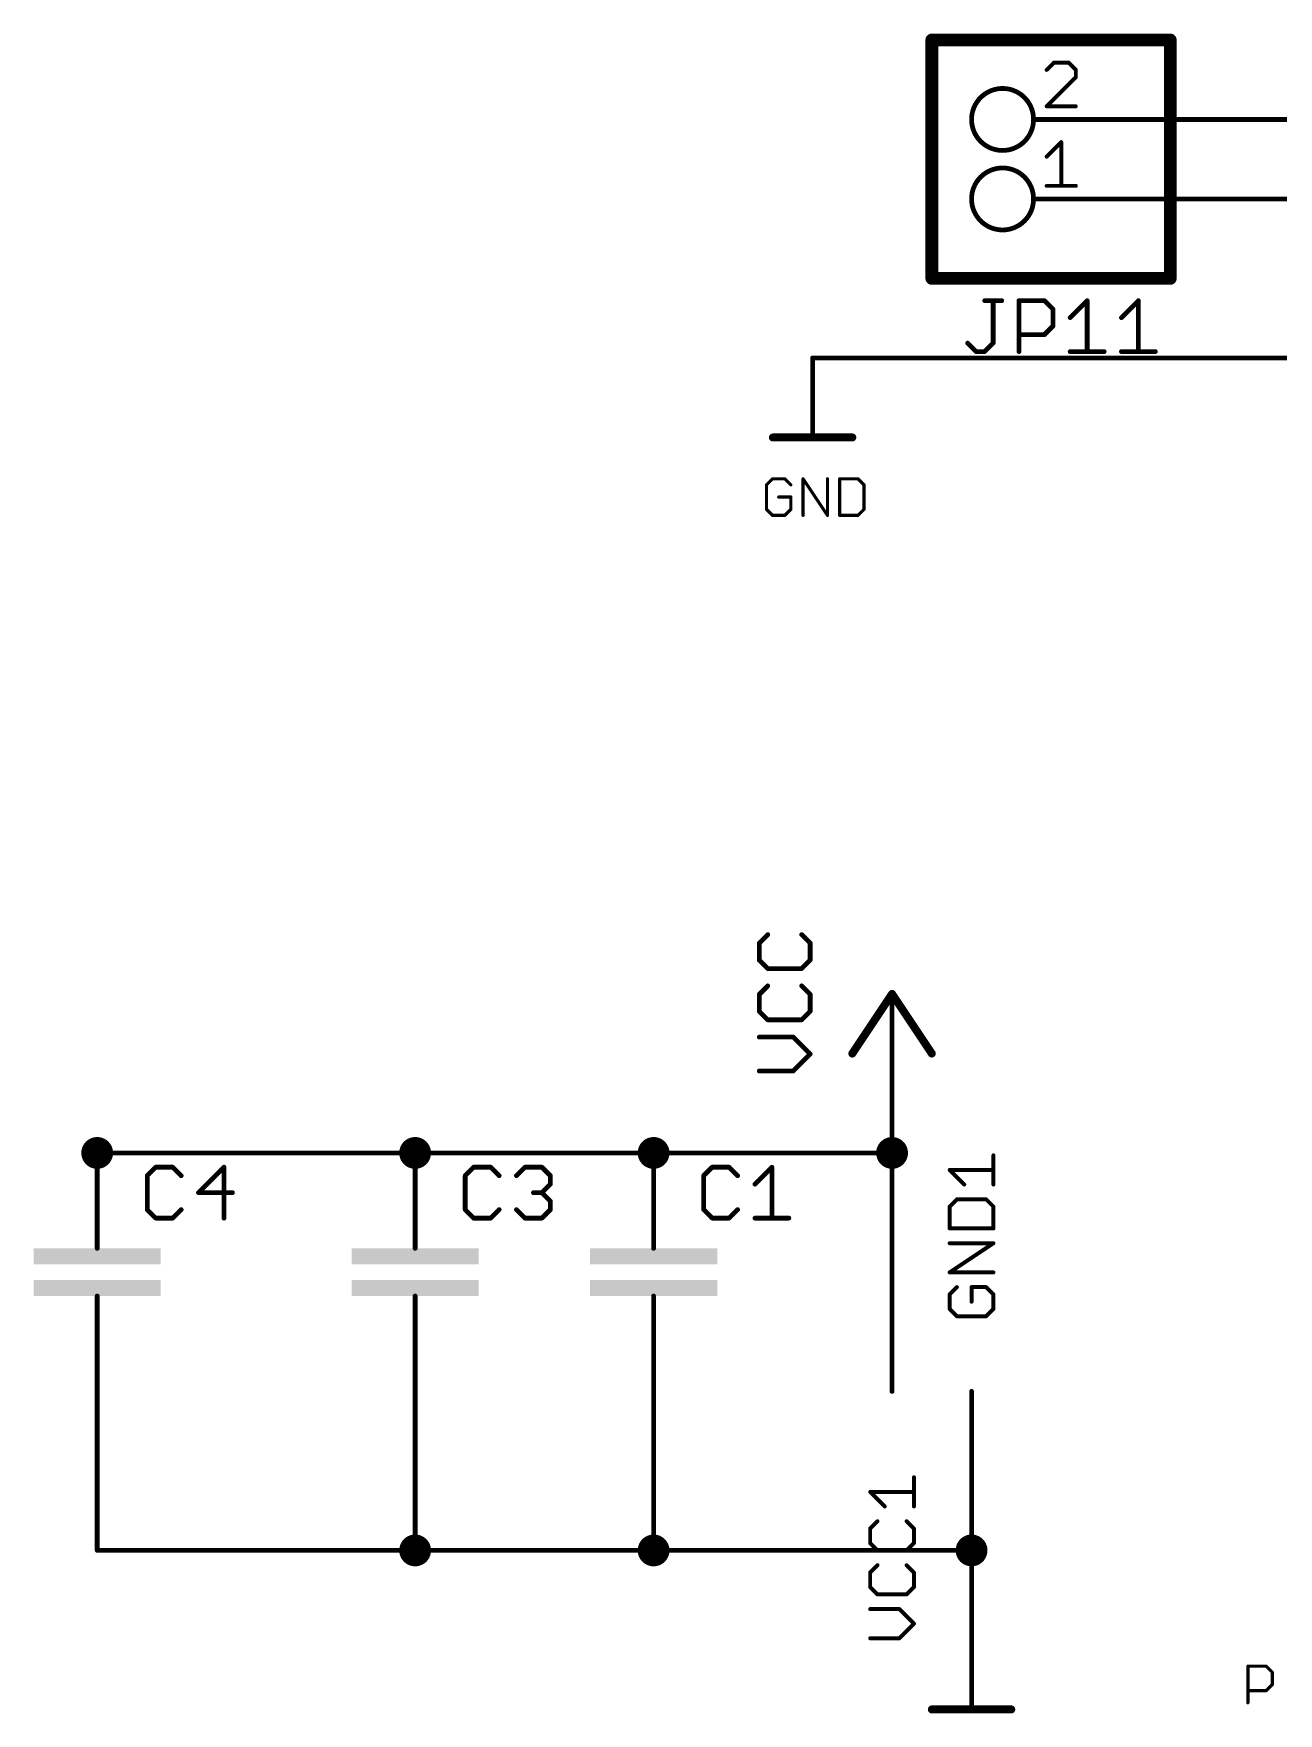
# Model space of a CAD drawing. Extents: x -72 to 265, y -97 to 216.
# Drawn here: x 91.9 to 131.7, y 58.3 to 112 of the extents above; entities that cross this region are included whole.
import ezdxf

# ---------------------------------------------------------------- set-up
doc = ezdxf.new("R2010")
doc.units = 0
for name, color, linetype in [('91', 94, 'CONTINUOUS'), ('94', 14, 'CONTINUOUS'), ('95', 251, 'CONTINUOUS'), ('96', 251, 'CONTINUOUS')]:
    doc.layers.add(name, color=color, linetype=linetype)

# ---------------------------------------------------------------- blocks, each defined once
blk = doc.blocks.new('RECT')
blk.add_solid([(-0.5, -0.5), (0.5, -0.5), (-0.5, 0.5), (0.5, 0.5)])

msp = doc.modelspace()

# ---------------------------------------------------------------- linework, layer by layer
at = {"layer": '91', "const_width": 0.1524}
for points in [[(124.46, 109.22), (134.62, 109.22)], [(124.46, 106.68), (134.62, 106.68)], [(116.84, 101.6), (134.62, 101.6)], [(119.38, 76.2), (119.38, 78.74)], [(93.98, 76.2), (104.14, 76.2)], [(104.14, 76.2), (111.76, 76.2)], [(111.76, 76.2), (114.3, 76.2)], [(114.3, 76.2), (119.38, 76.2)], [(119.38, 73.66), (119.38, 76.2)], [(93.98, 68.58), (93.98, 63.5)], [(104.14, 68.58), (104.14, 63.5)], [(111.76, 68.58), (111.76, 63.5)], [(93.98, 63.5), (104.14, 63.5)], [(104.14, 63.5), (106.68, 63.5)], [(106.68, 63.5), (111.76, 63.5)], [(111.76, 63.5), (121.92, 63.5)], [(121.92, 60.96), (121.92, 63.5)]]:
    msp.add_lwpolyline(points, dxfattribs=at)
at = {"layer": '91'}
for points, const_width in [([(124.46, 109.2581, 1), (124.46, 109.1819)], 0.0762), ([(124.46, 106.7181, 1), (124.46, 106.6419)], 0.0762), ([(116.84, 101.6381, 1), (116.84, 101.5619)], 0.0762), ([(119.4181, 78.74, 1), (119.3419, 78.74)], 0.0762), ([(93.98, 75.946, 1), (93.98, 76.454, 1), (93.98, 75.946)], 0.508), ([(93.98, 76.2381, 1), (93.98, 76.1619)], 0.0762), ([(104.14, 75.946, 1), (104.14, 76.454, 1), (104.14, 75.946)], 0.508), ([(104.14, 76.2381, 1), (104.14, 76.1619)], 0.0762), ([(104.14, 76.1619, 1), (104.14, 76.2381)], 0.0762), ([(111.76, 75.946, 1), (111.76, 76.454, 1), (111.76, 75.946)], 0.508), ([(111.76, 76.2381, 1), (111.76, 76.1619)], 0.0762), ([(111.76, 76.1619, 1), (111.76, 76.2381)], 0.0762), ([(114.3, 76.2381, 1), (114.3, 76.1619)], 0.0762), ([(114.3, 76.1619, 1), (114.3, 76.2381)], 0.0762), ([(119.38, 75.946, 1), (119.38, 76.454, 1), (119.38, 75.946)], 0.508), ([(119.4181, 76.2, 1), (119.3419, 76.2)], 0.0762), ([(119.3419, 76.2, 1), (119.4181, 76.2)], 0.0762), ([(119.38, 76.1619, 1), (119.38, 76.2381)], 0.0762), ([(119.3419, 73.66, 1), (119.4181, 73.66)], 0.0762), ([(94.0181, 68.58, 1), (93.9419, 68.58)], 0.0762), ([(104.1781, 68.58, 1), (104.1019, 68.58)], 0.0762), ([(111.7981, 68.58, 1), (111.7219, 68.58)], 0.0762), ([(104.14, 63.246, 1), (104.14, 63.754, 1), (104.14, 63.246)], 0.508), ([(111.76, 63.246, 1), (111.76, 63.754, 1), (111.76, 63.246)], 0.508), ([(121.92, 63.246, 1), (121.92, 63.754, 1), (121.92, 63.246)], 0.508), ([(93.98, 63.5381, 1), (93.98, 63.4619)], 0.0762), ([(93.9419, 63.5, 1), (94.0181, 63.5)], 0.0762), ([(104.14, 63.5381, 1), (104.14, 63.4619)], 0.0762), ([(104.1019, 63.5, 1), (104.1781, 63.5)], 0.0762), ([(104.14, 63.4619, 1), (104.14, 63.5381)], 0.0762), ([(106.68, 63.5381, 1), (106.68, 63.4619)], 0.0762), ([(106.68, 63.4619, 1), (106.68, 63.5381)], 0.0762), ([(111.76, 63.5381, 1), (111.76, 63.4619)], 0.0762), ([(111.7219, 63.5, 1), (111.7981, 63.5)], 0.0762), ([(111.76, 63.4619, 1), (111.76, 63.5381)], 0.0762), ([(121.9581, 63.5, 1), (121.8819, 63.5)], 0.0762), ([(121.92, 63.4619, 1), (121.92, 63.5381)], 0.0762), ([(121.8819, 60.96, 1), (121.9581, 60.96)], 0.0762)]:
    msp.add_lwpolyline(points, format="xyb", dxfattribs=dict(at, const_width=const_width))
at = {"layer": '94'}
for points, const_width in [([(128.27, 111.76), (120.65, 111.76)], 0.4064), ([(120.65, 111.76), (120.65, 104.14)], 0.4064), ([(128.27, 104.14), (128.27, 111.76)], 0.4064), ([(124.46, 109.22), (123.9012, 109.22)], 0.1524), ([(124.46, 106.68), (123.9012, 106.68)], 0.1524), ([(120.65, 104.14), (128.27, 104.14)], 0.4064), ([(116.84, 101.6), (116.84, 99.06)], 0.1524), ([(115.57, 99.06), (118.11, 99.06)], 0.254), ([(119.38, 81.28), (118.11, 79.375)], 0.254), ([(120.65, 79.375), (119.38, 81.28)], 0.254), ([(119.38, 78.74), (119.38, 81.28)], 0.1524), ([(93.98, 76.2), (93.98, 73.66)], 0.1524), ([(104.14, 76.2), (104.14, 73.66)], 0.1524), ([(111.76, 76.2), (111.76, 73.66)], 0.1524), ([(93.98, 73.66), (93.98, 73.152)], 0.1524), ([(104.14, 73.66), (104.14, 73.152)], 0.1524), ([(111.76, 73.66), (111.76, 73.152)], 0.1524), ([(119.38, 73.66), (119.38, 68.58)], 0.1524), ([(93.98, 71.12), (93.98, 71.628)], 0.1524), ([(104.14, 71.12), (104.14, 71.628)], 0.1524), ([(111.76, 71.12), (111.76, 71.628)], 0.1524), ([(93.98, 68.58), (93.98, 71.12)], 0.1524), ([(104.14, 68.58), (104.14, 71.12)], 0.1524), ([(111.76, 68.58), (111.76, 71.12)], 0.1524), ([(121.92, 63.5), (121.92, 68.58)], 0.1524), ([(121.92, 60.96), (121.92, 58.42)], 0.1524), ([(120.65, 58.42), (123.19, 58.42)], 0.254)]:
    msp.add_lwpolyline(points, dxfattribs=dict(at, const_width=const_width))
for points, const_width in [([(120.65, 111.8616, 1), (120.65, 111.6584)], 0.2032), ([(120.7516, 111.76, 1), (120.5484, 111.76)], 0.2032), ([(128.3716, 111.76, 1), (128.1684, 111.76)], 0.2032), ([(128.27, 111.6584, 1), (128.27, 111.8616)], 0.2032), ([(122.9106, 108.2294, 1), (122.9106, 110.2106, 1), (122.9106, 108.2294)], 0.1524), ([(123.9012, 109.2581, 1), (123.9012, 109.1819)], 0.0762), ([(124.46, 109.1819, 1), (124.46, 109.2581)], 0.0762), ([(122.9106, 105.6894, 1), (122.9106, 107.6706, 1), (122.9106, 105.6894)], 0.1524), ([(123.9012, 106.7181, 1), (123.9012, 106.6419)], 0.0762), ([(124.46, 106.6419, 1), (124.46, 106.7181)], 0.0762), ([(120.65, 104.2416, 1), (120.65, 104.0384)], 0.2032), ([(120.5484, 104.14, 1), (120.7516, 104.14)], 0.2032), ([(128.1684, 104.14, 1), (128.3716, 104.14)], 0.2032), ([(128.27, 104.0384, 1), (128.27, 104.2416)], 0.2032), ([(116.8781, 101.6, 1), (116.8019, 101.6)], 0.0762), ([(115.57, 99.1235, 1), (115.57, 98.9965)], 0.127), ([(116.8019, 99.06, 1), (116.8781, 99.06)], 0.0762), ([(118.11, 98.9965, 1), (118.11, 99.1235)], 0.127), ([(119.4328, 81.3152, 1), (119.3272, 81.2448)], 0.127), ([(119.4328, 81.2448, 1), (119.3272, 81.3152)], 0.127), ([(119.4181, 81.28, 1), (119.3419, 81.28)], 0.0762), ([(118.0572, 79.4102, 1), (118.1628, 79.3398)], 0.127), ([(120.5972, 79.3398, 1), (120.7028, 79.4102)], 0.127), ([(119.3419, 78.74, 1), (119.4181, 78.74)], 0.0762), ([(94.0181, 76.2, 1), (93.9419, 76.2)], 0.0762), ([(104.1781, 76.2, 1), (104.1019, 76.2)], 0.0762), ([(111.7981, 76.2, 1), (111.7219, 76.2)], 0.0762), ([(94.0181, 73.66, 1), (93.9419, 73.66)], 0.0762), ([(93.9419, 73.66, 1), (94.0181, 73.66)], 0.0762), ([(104.1781, 73.66, 1), (104.1019, 73.66)], 0.0762), ([(104.1019, 73.66, 1), (104.1781, 73.66)], 0.0762), ([(111.7981, 73.66, 1), (111.7219, 73.66)], 0.0762), ([(111.7219, 73.66, 1), (111.7981, 73.66)], 0.0762), ([(119.4181, 73.66, 1), (119.3419, 73.66)], 0.0762), ([(93.9419, 73.152, 1), (94.0181, 73.152)], 0.0762), ([(104.1019, 73.152, 1), (104.1781, 73.152)], 0.0762), ([(111.7219, 73.152, 1), (111.7981, 73.152)], 0.0762), ([(94.0181, 71.628, 1), (93.9419, 71.628)], 0.0762), ([(104.1781, 71.628, 1), (104.1019, 71.628)], 0.0762), ([(111.7981, 71.628, 1), (111.7219, 71.628)], 0.0762), ([(94.0181, 71.12, 1), (93.9419, 71.12)], 0.0762), ([(93.9419, 71.12, 1), (94.0181, 71.12)], 0.0762), ([(104.1781, 71.12, 1), (104.1019, 71.12)], 0.0762), ([(104.1019, 71.12, 1), (104.1781, 71.12)], 0.0762), ([(111.7981, 71.12, 1), (111.7219, 71.12)], 0.0762), ([(111.7219, 71.12, 1), (111.7981, 71.12)], 0.0762), ([(93.9419, 68.58, 1), (94.0181, 68.58)], 0.0762), ([(104.1019, 68.58, 1), (104.1781, 68.58)], 0.0762), ([(111.7219, 68.58, 1), (111.7981, 68.58)], 0.0762), ([(119.3419, 68.58, 1), (119.4181, 68.58)], 0.0762), ([(121.9581, 68.58, 1), (121.8819, 68.58)], 0.0762), ([(121.8819, 63.5, 1), (121.9581, 63.5)], 0.0762), ([(121.9581, 60.96, 1), (121.8819, 60.96)], 0.0762), ([(120.65, 58.4835, 1), (120.65, 58.3565)], 0.127), ([(123.19, 58.3565, 1), (123.19, 58.4835)], 0.127), ([(121.8819, 58.42, 1), (121.9581, 58.42)], 0.0762)]:
    msp.add_lwpolyline(points, format="xyb", dxfattribs=dict(at, const_width=const_width))
at = {"layer": '95'}
for points, const_width in [([(124.5533, 111.0373), (124.3203, 110.8043)], 0.127), ([(125.0194, 111.0373), (124.5533, 111.0373)], 0.127), ([(125.2524, 110.8043), (125.0194, 111.0373)], 0.127), ([(124.3203, 109.6391), (125.2524, 110.5712)], 0.127), ([(125.2524, 110.5712), (125.2524, 110.8043)], 0.127), ([(125.2524, 109.6391), (124.3203, 109.6391)], 0.127), ([(124.3203, 108.0312), (124.7864, 108.4973)], 0.127), ([(124.7864, 108.4973), (124.7864, 107.0991)], 0.127), ([(124.3203, 107.0991), (125.2524, 107.0991)], 0.127), ([(122.3399, 103.4302), (122.8822, 103.4302)], 0.1524), ([(122.6111, 102.0744), (122.6111, 103.4302)], 0.1524), ([(123.4347, 101.8032), (123.4347, 103.4302)], 0.1524), ([(123.4347, 103.4302), (124.2482, 103.4302)], 0.1524), ([(124.2482, 103.4302), (124.5194, 103.159)], 0.1524), ([(124.5194, 103.159), (124.5194, 102.6167)], 0.1524), ([(125.0719, 102.8879), (125.6142, 103.4302)], 0.1524), ([(125.6142, 103.4302), (125.6142, 101.8032)], 0.1524), ([(126.709, 102.8879), (127.2514, 103.4302)], 0.1524), ([(127.2514, 103.4302), (127.2514, 101.8032)], 0.1524), ([(124.5194, 102.6167), (124.2482, 102.3455)], 0.1524), ([(121.7976, 102.0744), (122.0687, 101.8032)], 0.1524), ([(122.3399, 101.8032), (122.6111, 102.0744)], 0.1524), ([(124.2482, 102.3455), (123.4347, 102.3455)], 0.1524), ([(122.0687, 101.8032), (122.3399, 101.8032)], 0.1524), ([(125.0719, 101.8032), (126.1565, 101.8032)], 0.1524), ([(126.709, 101.8032), (127.7937, 101.8032)], 0.1524), ([(95.8514, 75.7442), (95.5802, 75.473)], 0.1524), ([(96.3937, 75.7442), (95.8514, 75.7442)], 0.1524), ([(96.6649, 75.473), (96.3937, 75.7442)], 0.1524), ([(98.0309, 75.7442), (97.2174, 74.9307)], 0.1524), ([(98.0309, 74.1172), (98.0309, 75.7442)], 0.1524), ([(106.0114, 75.7442), (105.7402, 75.473)], 0.1524), ([(106.5537, 75.7442), (106.0114, 75.7442)], 0.1524), ([(106.8249, 75.473), (106.5537, 75.7442)], 0.1524), ([(107.3774, 75.473), (107.6485, 75.7442)], 0.1524), ([(107.6485, 75.7442), (108.1909, 75.7442)], 0.1524), ([(108.1909, 75.7442), (108.462, 75.473)], 0.1524), ([(113.6314, 75.7442), (113.3602, 75.473)], 0.1524), ([(114.1737, 75.7442), (113.6314, 75.7442)], 0.1524), ([(114.4449, 75.473), (114.1737, 75.7442)], 0.1524), ([(114.9974, 75.2019), (115.5397, 75.7442)], 0.1524), ([(115.5397, 75.7442), (115.5397, 74.1172)], 0.1524), ([(121.6864, 75.1901), (121.2203, 75.6562)], 0.127), ([(121.2203, 75.6562), (122.6185, 75.6562)], 0.127), ([(122.6185, 75.1901), (122.6185, 76.1223)], 0.127), ([(95.5802, 75.473), (95.5802, 74.3884)], 0.1524), ([(105.7402, 75.473), (105.7402, 74.3884)], 0.1524), ([(108.462, 75.2019), (108.1909, 74.9307)], 0.1524), ([(108.462, 75.473), (108.462, 75.2019)], 0.1524), ([(113.3602, 75.473), (113.3602, 74.3884)], 0.1524), ([(97.2174, 74.9307), (98.302, 74.9307)], 0.1524), ([(108.1909, 74.9307), (107.9197, 74.9307)], 0.1524), ([(108.1909, 74.9307), (108.462, 74.6595)], 0.1524), ([(108.462, 74.6595), (108.462, 74.3884)], 0.1524), ([(121.4533, 74.719), (121.2203, 74.486)], 0.127), ([(122.3855, 74.719), (121.4533, 74.719)], 0.127), ([(122.6185, 74.486), (122.3855, 74.719)], 0.127), ([(95.5802, 74.3884), (95.8514, 74.1172)], 0.1524), ([(95.8514, 74.1172), (96.3937, 74.1172)], 0.1524), ([(96.3937, 74.1172), (96.6649, 74.3884)], 0.1524), ([(105.7402, 74.3884), (106.0114, 74.1172)], 0.1524), ([(106.0114, 74.1172), (106.5537, 74.1172)], 0.1524), ([(106.5537, 74.1172), (106.8249, 74.3884)], 0.1524), ([(107.6485, 74.1172), (107.3774, 74.3884)], 0.1524), ([(108.1909, 74.1172), (107.6485, 74.1172)], 0.1524), ([(108.462, 74.3884), (108.1909, 74.1172)], 0.1524), ([(113.3602, 74.3884), (113.6314, 74.1172)], 0.1524), ([(113.6314, 74.1172), (114.1737, 74.1172)], 0.1524), ([(114.1737, 74.1172), (114.4449, 74.3884)], 0.1524), ([(114.9974, 74.1172), (116.082, 74.1172)], 0.1524), ([(121.2203, 74.486), (121.2203, 73.7869)], 0.127), ([(122.6185, 73.7869), (122.6185, 74.486)], 0.127), ([(121.2203, 73.7869), (122.6185, 73.7869)], 0.127), ([(121.2203, 72.3836), (122.6185, 73.3157)], 0.127), ([(122.6185, 73.3157), (121.2203, 73.3157)], 0.127), ([(122.6185, 72.3836), (121.2203, 72.3836)], 0.127), ([(121.4533, 71.9124), (121.2203, 71.6794)], 0.127), ([(122.3855, 71.9124), (121.9194, 71.9124)], 0.127), ([(121.9194, 71.9124), (121.9194, 71.4464)], 0.127), ([(122.6185, 71.6794), (122.3855, 71.9124)], 0.127), ([(121.2203, 71.6794), (121.2203, 71.2133)], 0.127), ([(122.6185, 71.2133), (122.6185, 71.6794)], 0.127), ([(121.2203, 71.2133), (121.4533, 70.9803)], 0.127), ([(121.4533, 70.9803), (122.3855, 70.9803)], 0.127), ([(122.3855, 70.9803), (122.6185, 71.2133)], 0.127), ([(120.0785, 64.9034), (120.0785, 65.8355)], 0.127), ([(119.1464, 64.9034), (118.6803, 65.3695)], 0.127), ([(118.6803, 65.3695), (120.0785, 65.3695)], 0.127), ([(118.9133, 64.4323), (118.6803, 64.1992)], 0.127), ([(120.0785, 64.1992), (119.8455, 64.4323)], 0.127), ([(118.6803, 64.1992), (118.6803, 63.7332)], 0.127), ([(120.0785, 63.7332), (120.0785, 64.1992)], 0.127), ([(118.6803, 63.7332), (118.9133, 63.5001)], 0.127), ([(118.9133, 63.5001), (119.8455, 63.5001)], 0.127), ([(119.8455, 63.5001), (120.0785, 63.7332)], 0.127), ([(118.9133, 63.029), (118.6803, 62.796)], 0.127), ([(118.6803, 62.796), (118.6803, 62.3299)], 0.127), ([(120.0785, 62.796), (119.8455, 63.029)], 0.127), ([(120.0785, 62.3299), (120.0785, 62.796)], 0.127), ([(118.6803, 62.3299), (118.9133, 62.0969)], 0.127), ([(119.8455, 62.0969), (120.0785, 62.3299)], 0.127), ([(118.9133, 62.0969), (119.8455, 62.0969)], 0.127), ([(119.6124, 61.6257), (118.6803, 61.6257)], 0.127), ([(120.0785, 61.1596), (119.6124, 61.6257)], 0.127), ([(119.6124, 60.6936), (120.0785, 61.1596)], 0.127), ([(118.6803, 60.6936), (119.6124, 60.6936)], 0.127), ([(130.7508, 58.6308), (130.7508, 59.8002)], 0.1016), ([(130.7508, 59.8002), (131.3355, 59.8002)], 0.1016), ([(131.3355, 59.8002), (131.5304, 59.6053)], 0.1016), ([(131.5304, 59.6053), (131.5304, 59.2155)], 0.1016), ([(131.3355, 59.0206), (130.7508, 59.0206)], 0.1016), ([(131.5304, 59.2155), (131.3355, 59.0206)], 0.1016)]:
    msp.add_lwpolyline(points, dxfattribs=dict(at, const_width=const_width))
for points, const_width in [([(124.5533, 111.069, 1), (124.5533, 111.0055)], 0.0635), ([(124.5758, 111.0148, 1), (124.5309, 111.0597)], 0.0635), ([(125.0418, 111.0597, 1), (124.9969, 111.0148)], 0.0635), ([(125.0194, 111.0055, 1), (125.0194, 111.069)], 0.0635), ([(124.2978, 110.8267, 1), (124.3428, 110.7818)], 0.0635), ([(125.2842, 110.8043, 1), (125.2207, 110.8043)], 0.0635), ([(125.2207, 110.5712, 1), (125.2842, 110.5712)], 0.0635), ([(125.23, 110.7818, 1), (125.2749, 110.8267)], 0.0635), ([(125.2749, 110.5488, 1), (125.23, 110.5937)], 0.0635), ([(124.3203, 109.6709, 1), (124.3203, 109.6073)], 0.0635), ([(124.2978, 109.6616, 1), (124.3428, 109.6166)], 0.0635), ([(125.2524, 109.6073, 1), (125.2524, 109.6709)], 0.0635), ([(124.8181, 108.4973, 1), (124.7546, 108.4973)], 0.0635), ([(124.8088, 108.4748, 1), (124.7639, 108.5197)], 0.0635), ([(124.2978, 108.0537, 1), (124.3428, 108.0088)], 0.0635), ([(124.3203, 107.1309, 1), (124.3203, 107.0674)], 0.0635), ([(124.7546, 107.0991, 1), (124.8181, 107.0991)], 0.0635), ([(125.2524, 107.0674, 1), (125.2524, 107.1309)], 0.0635), ([(122.3399, 103.4683, 1), (122.3399, 103.3921)], 0.0762), ([(122.6492, 103.4302, 1), (122.573, 103.4302)], 0.0762), ([(122.8822, 103.3921, 1), (122.8822, 103.4683)], 0.0762), ([(123.4728, 103.4302, 1), (123.3966, 103.4302)], 0.0762), ([(123.4347, 103.4683, 1), (123.4347, 103.3921)], 0.0762), ([(124.2752, 103.4571, 1), (124.2213, 103.4032)], 0.0762), ([(124.2482, 103.3921, 1), (124.2482, 103.4683)], 0.0762), ([(124.5575, 103.159, 1), (124.4813, 103.159)], 0.0762), ([(124.4924, 103.1321, 1), (124.5463, 103.186)], 0.0762), ([(125.6523, 103.4302, 1), (125.5761, 103.4302)], 0.0762), ([(125.6411, 103.4032, 1), (125.5873, 103.4571)], 0.0762), ([(127.2895, 103.4302, 1), (127.2133, 103.4302)], 0.0762), ([(127.2783, 103.4032, 1), (127.2244, 103.4571)], 0.0762), ([(124.4813, 102.6167, 1), (124.5575, 102.6167)], 0.0762), ([(124.5463, 102.5898, 1), (124.4924, 102.6436)], 0.0762), ([(125.0449, 102.9148, 1), (125.0988, 102.8609)], 0.0762), ([(126.6821, 102.9148, 1), (126.736, 102.8609)], 0.0762), ([(121.8245, 102.1013, 1), (121.7706, 102.0474)], 0.0762), ([(122.573, 102.0744, 1), (122.6492, 102.0744)], 0.0762), ([(122.638, 102.0474, 1), (122.5841, 102.1013)], 0.0762), ([(123.4347, 102.3836, 1), (123.4347, 102.3074)], 0.0762), ([(124.2213, 102.3725, 1), (124.2752, 102.3186)], 0.0762), ([(124.2482, 102.3074, 1), (124.2482, 102.3836)], 0.0762), ([(122.0687, 101.8413, 1), (122.0687, 101.7651)], 0.0762), ([(122.0418, 101.7763, 1), (122.0957, 101.8301)], 0.0762), ([(122.313, 101.8301, 1), (122.3668, 101.7763)], 0.0762), ([(122.3399, 101.7651, 1), (122.3399, 101.8413)], 0.0762), ([(123.3966, 101.8032, 1), (123.4728, 101.8032)], 0.0762), ([(125.0719, 101.8413, 1), (125.0719, 101.7651)], 0.0762), ([(125.5761, 101.8032, 1), (125.6523, 101.8032)], 0.0762), ([(126.1565, 101.7651, 1), (126.1565, 101.8413)], 0.0762), ([(126.709, 101.8413, 1), (126.709, 101.7651)], 0.0762), ([(127.2133, 101.8032, 1), (127.2895, 101.8032)], 0.0762), ([(127.7937, 101.7651, 1), (127.7937, 101.8413)], 0.0762), ([(95.8514, 75.7823, 1), (95.8514, 75.7061)], 0.0762), ([(95.8783, 75.7172, 1), (95.8244, 75.7711)], 0.0762), ([(96.4206, 75.7711, 1), (96.3668, 75.7172)], 0.0762), ([(96.3937, 75.7061, 1), (96.3937, 75.7823)], 0.0762), ([(98.069, 75.7442, 1), (97.9928, 75.7442)], 0.0762), ([(98.0578, 75.7172, 1), (98.0039, 75.7711)], 0.0762), ([(106.0114, 75.7823, 1), (106.0114, 75.7061)], 0.0762), ([(106.0383, 75.7172, 1), (105.9844, 75.7711)], 0.0762), ([(106.5806, 75.7711, 1), (106.5268, 75.7172)], 0.0762), ([(106.5537, 75.7061, 1), (106.5537, 75.7823)], 0.0762), ([(107.6485, 75.7823, 1), (107.6485, 75.7061)], 0.0762), ([(107.6755, 75.7172, 1), (107.6216, 75.7711)], 0.0762), ([(108.2178, 75.7711, 1), (108.1639, 75.7172)], 0.0762), ([(108.1909, 75.7061, 1), (108.1909, 75.7823)], 0.0762), ([(113.6314, 75.7823, 1), (113.6314, 75.7061)], 0.0762), ([(113.6583, 75.7172, 1), (113.6044, 75.7711)], 0.0762), ([(114.2006, 75.7711, 1), (114.1468, 75.7172)], 0.0762), ([(114.1737, 75.7061, 1), (114.1737, 75.7823)], 0.0762), ([(115.5778, 75.7442, 1), (115.5016, 75.7442)], 0.0762), ([(115.5666, 75.7172, 1), (115.5127, 75.7711)], 0.0762), ([(121.2203, 75.6879, 1), (121.2203, 75.6244)], 0.0635), ([(121.2428, 75.6786, 1), (121.1979, 75.6337)], 0.0635), ([(122.6503, 76.1223, 1), (122.5868, 76.1223)], 0.0635), ([(122.6185, 75.6244, 1), (122.6185, 75.6879)], 0.0635), ([(95.6183, 75.473, 1), (95.5421, 75.473)], 0.0762), ([(95.5533, 75.5, 1), (95.6071, 75.4461)], 0.0762), ([(96.6379, 75.4461, 1), (96.6918, 75.5)], 0.0762), ([(105.7783, 75.473, 1), (105.7021, 75.473)], 0.0762), ([(105.7133, 75.5, 1), (105.7671, 75.4461)], 0.0762), ([(106.7979, 75.4461, 1), (106.8518, 75.5)], 0.0762), ([(107.3504, 75.5, 1), (107.4043, 75.4461)], 0.0762), ([(108.5001, 75.473, 1), (108.4239, 75.473)], 0.0762), ([(108.4239, 75.2019, 1), (108.5001, 75.2019)], 0.0762), ([(108.4351, 75.4461, 1), (108.489, 75.5)], 0.0762), ([(108.489, 75.1749, 1), (108.4351, 75.2288)], 0.0762), ([(113.3983, 75.473, 1), (113.3221, 75.473)], 0.0762), ([(113.3333, 75.5, 1), (113.3871, 75.4461)], 0.0762), ([(114.4179, 75.4461, 1), (114.4718, 75.5)], 0.0762), ([(114.9704, 75.2288, 1), (115.0243, 75.1749)], 0.0762), ([(121.6639, 75.1677, 1), (121.7088, 75.2126)], 0.0635), ([(122.5868, 75.1901, 1), (122.6503, 75.1901)], 0.0635), ([(97.2174, 74.9688, 1), (97.2174, 74.8926)], 0.0762), ([(97.1904, 74.9576, 1), (97.2443, 74.9038)], 0.0762), ([(98.302, 74.8926, 1), (98.302, 74.9688)], 0.0762), ([(107.9197, 74.9688, 1), (107.9197, 74.8926)], 0.0762), ([(108.2178, 74.9576, 1), (108.1639, 74.9038)], 0.0762), ([(108.1639, 74.9576, 1), (108.2178, 74.9038)], 0.0762), ([(108.1909, 74.8926, 1), (108.1909, 74.9688)], 0.0762), ([(108.5001, 74.6595, 1), (108.4239, 74.6595)], 0.0762), ([(108.4351, 74.6326, 1), (108.489, 74.6865)], 0.0762), ([(121.4533, 74.7507, 1), (121.4533, 74.6872)], 0.0635), ([(121.4758, 74.6965, 1), (121.4309, 74.7414)], 0.0635), ([(122.4079, 74.7414, 1), (122.363, 74.6965)], 0.0635), ([(122.3855, 74.6872, 1), (122.3855, 74.7507)], 0.0635), ([(95.6071, 74.4153, 1), (95.5533, 74.3614)], 0.0762), ([(95.5421, 74.3884, 1), (95.6183, 74.3884)], 0.0762), ([(95.8514, 74.1553, 1), (95.8514, 74.0791)], 0.0762), ([(95.8244, 74.0903, 1), (95.8783, 74.1441)], 0.0762), ([(96.3668, 74.1441, 1), (96.4206, 74.0903)], 0.0762), ([(96.3937, 74.0791, 1), (96.3937, 74.1553)], 0.0762), ([(96.6918, 74.3614, 1), (96.6379, 74.4153)], 0.0762), ([(97.9928, 74.1172, 1), (98.069, 74.1172)], 0.0762), ([(105.7671, 74.4153, 1), (105.7133, 74.3614)], 0.0762), ([(105.7021, 74.3884, 1), (105.7783, 74.3884)], 0.0762), ([(106.0114, 74.1553, 1), (106.0114, 74.0791)], 0.0762), ([(105.9844, 74.0903, 1), (106.0383, 74.1441)], 0.0762), ([(106.5268, 74.1441, 1), (106.5806, 74.0903)], 0.0762), ([(106.5537, 74.0791, 1), (106.5537, 74.1553)], 0.0762), ([(106.8518, 74.3614, 1), (106.7979, 74.4153)], 0.0762), ([(107.4043, 74.4153, 1), (107.3504, 74.3614)], 0.0762), ([(107.6485, 74.1553, 1), (107.6485, 74.0791)], 0.0762), ([(107.6216, 74.0903, 1), (107.6755, 74.1441)], 0.0762), ([(108.1639, 74.1441, 1), (108.2178, 74.0903)], 0.0762), ([(108.1909, 74.0791, 1), (108.1909, 74.1553)], 0.0762), ([(108.4239, 74.3884, 1), (108.5001, 74.3884)], 0.0762), ([(108.489, 74.3614, 1), (108.4351, 74.4153)], 0.0762), ([(113.3871, 74.4153, 1), (113.3333, 74.3614)], 0.0762), ([(113.3221, 74.3884, 1), (113.3983, 74.3884)], 0.0762), ([(113.6314, 74.1553, 1), (113.6314, 74.0791)], 0.0762), ([(113.6044, 74.0903, 1), (113.6583, 74.1441)], 0.0762), ([(114.1468, 74.1441, 1), (114.2006, 74.0903)], 0.0762), ([(114.1737, 74.0791, 1), (114.1737, 74.1553)], 0.0762), ([(114.4718, 74.3614, 1), (114.4179, 74.4153)], 0.0762), ([(114.9974, 74.1553, 1), (114.9974, 74.0791)], 0.0762), ([(115.5016, 74.1172, 1), (115.5778, 74.1172)], 0.0762), ([(116.082, 74.0791, 1), (116.082, 74.1553)], 0.0762), ([(121.2521, 74.486, 1), (121.1886, 74.486)], 0.0635), ([(121.1979, 74.5084, 1), (121.2428, 74.4635)], 0.0635), ([(122.6503, 74.486, 1), (122.5868, 74.486)], 0.0635), ([(122.596, 74.4635, 1), (122.641, 74.5084)], 0.0635), ([(121.2203, 73.8186, 1), (121.2203, 73.7551)], 0.0635), ([(121.1886, 73.7869, 1), (121.2521, 73.7869)], 0.0635), ([(122.5868, 73.7869, 1), (122.6503, 73.7869)], 0.0635), ([(122.6185, 73.7551, 1), (122.6185, 73.8186)], 0.0635), ([(121.2203, 73.3475, 1), (121.2203, 73.284)], 0.0635), ([(122.6361, 73.2893, 1), (122.6009, 73.3421)], 0.0635), ([(122.6185, 73.284, 1), (122.6185, 73.3475)], 0.0635), ([(121.2203, 72.4153, 1), (121.2203, 72.3518)], 0.0635), ([(121.2027, 72.41, 1), (121.2379, 72.3572)], 0.0635), ([(121.4758, 71.89, 1), (121.4309, 71.9349)], 0.0635), ([(121.9194, 71.9442, 1), (121.9194, 71.8807)], 0.0635), ([(121.9512, 71.9124, 1), (121.8877, 71.9124)], 0.0635), ([(122.4079, 71.9349, 1), (122.363, 71.89)], 0.0635), ([(122.3855, 71.8807, 1), (122.3855, 71.9442)], 0.0635), ([(122.6185, 72.3518, 1), (122.6185, 72.4153)], 0.0635), ([(121.2521, 71.6794, 1), (121.1886, 71.6794)], 0.0635), ([(121.1979, 71.7018, 1), (121.2428, 71.6569)], 0.0635), ([(121.8877, 71.4464, 1), (121.9512, 71.4464)], 0.0635), ([(122.6503, 71.6794, 1), (122.5868, 71.6794)], 0.0635), ([(122.596, 71.6569, 1), (122.641, 71.7018)], 0.0635), ([(121.1886, 71.2133, 1), (121.2521, 71.2133)], 0.0635), ([(121.2428, 71.2358, 1), (121.1979, 71.1909)], 0.0635), ([(121.4533, 71.0121, 1), (121.4533, 70.9485)], 0.0635), ([(121.4309, 70.9578, 1), (121.4758, 71.0028)], 0.0635), ([(122.363, 71.0028, 1), (122.4079, 70.9578)], 0.0635), ([(122.3855, 70.9485, 1), (122.3855, 71.0121)], 0.0635), ([(122.5868, 71.2133, 1), (122.6503, 71.2133)], 0.0635), ([(122.641, 71.1909, 1), (122.596, 71.2358)], 0.0635), ([(120.1103, 65.8355, 1), (120.0468, 65.8355)], 0.0635), ([(118.6803, 65.4012, 1), (118.6803, 65.3377)], 0.0635), ([(118.7028, 65.3919, 1), (118.6579, 65.347)], 0.0635), ([(119.1239, 64.881, 1), (119.1688, 64.9259)], 0.0635), ([(120.0785, 65.3377, 1), (120.0785, 65.4012)], 0.0635), ([(118.9358, 64.4098, 1), (118.8909, 64.4547)], 0.0635), ([(119.8679, 64.4547, 1), (119.823, 64.4098)], 0.0635), ([(120.0468, 64.9034, 1), (120.1103, 64.9034)], 0.0635), ([(118.7121, 64.1992, 1), (118.6486, 64.1992)], 0.0635), ([(118.6579, 64.2217, 1), (118.7028, 64.1768)], 0.0635), ([(120.1103, 64.1992, 1), (120.0468, 64.1992)], 0.0635), ([(120.056, 64.1768, 1), (120.101, 64.2217)], 0.0635), ([(118.6486, 63.7332, 1), (118.7121, 63.7332)], 0.0635), ([(118.7028, 63.7556, 1), (118.6579, 63.7107)], 0.0635), ([(118.9133, 63.5319, 1), (118.9133, 63.4684)], 0.0635), ([(118.8909, 63.4777, 1), (118.9358, 63.5226)], 0.0635), ([(119.823, 63.5226, 1), (119.8679, 63.4777)], 0.0635), ([(119.8455, 63.4684, 1), (119.8455, 63.5319)], 0.0635), ([(120.0468, 63.7332, 1), (120.1103, 63.7332)], 0.0635), ([(120.101, 63.7107, 1), (120.056, 63.7556)], 0.0635), ([(118.7121, 62.796, 1), (118.6486, 62.796)], 0.0635), ([(118.6579, 62.8184, 1), (118.7028, 62.7735)], 0.0635), ([(118.9358, 63.0065, 1), (118.8909, 63.0514)], 0.0635), ([(119.8679, 63.0514, 1), (119.823, 63.0065)], 0.0635), ([(120.1103, 62.796, 1), (120.0468, 62.796)], 0.0635), ([(120.056, 62.7735, 1), (120.101, 62.8184)], 0.0635), ([(118.6486, 62.3299, 1), (118.7121, 62.3299)], 0.0635), ([(118.7028, 62.3523, 1), (118.6579, 62.3074)], 0.0635), ([(120.0468, 62.3299, 1), (120.1103, 62.3299)], 0.0635), ([(120.101, 62.3074, 1), (120.056, 62.3523)], 0.0635), ([(118.9133, 62.1286, 1), (118.9133, 62.0651)], 0.0635), ([(118.8909, 62.0744, 1), (118.9358, 62.1193)], 0.0635), ([(119.823, 62.1193, 1), (119.8679, 62.0744)], 0.0635), ([(119.8455, 62.0651, 1), (119.8455, 62.1286)], 0.0635), ([(118.6803, 61.6575, 1), (118.6803, 61.594)], 0.0635), ([(119.6349, 61.6482, 1), (119.59, 61.6033)], 0.0635), ([(119.6124, 61.594, 1), (119.6124, 61.6575)], 0.0635), ([(120.101, 61.1372, 1), (120.056, 61.1821)], 0.0635), ([(120.056, 61.1372, 1), (120.101, 61.1821)], 0.0635), ([(118.6803, 60.7253, 1), (118.6803, 60.6618)], 0.0635), ([(119.59, 60.716, 1), (119.6349, 60.6711)], 0.0635), ([(119.6124, 60.6618, 1), (119.6124, 60.7253)], 0.0635), ([(130.7762, 59.8002, 1), (130.7254, 59.8002)], 0.0508), ([(130.7508, 59.8256, 1), (130.7508, 59.7748)], 0.0508), ([(131.3535, 59.8182, 1), (131.3175, 59.7822)], 0.0508), ([(131.3355, 59.7748, 1), (131.3355, 59.8256)], 0.0508), ([(131.5558, 59.6053, 1), (131.505, 59.6053)], 0.0508), ([(131.5124, 59.5873, 1), (131.5484, 59.6233)], 0.0508), ([(130.7508, 59.046, 1), (130.7508, 58.9952)], 0.0508), ([(131.3175, 59.0386, 1), (131.3535, 59.0026)], 0.0508), ([(131.3355, 58.9952, 1), (131.3355, 59.046)], 0.0508), ([(131.505, 59.2155, 1), (131.5558, 59.2155)], 0.0508), ([(131.5484, 59.1975, 1), (131.5124, 59.2335)], 0.0508), ([(130.7254, 58.6308, 1), (130.7762, 58.6308)], 0.0508)]:
    msp.add_lwpolyline(points, format="xyb", dxfattribs=dict(at, const_width=const_width))
at = {"layer": '96'}
for points, const_width in [([(115.5617, 97.7402), (115.3668, 97.5453)], 0.1016), ([(115.9515, 97.7402), (115.5617, 97.7402)], 0.1016), ([(116.1464, 97.5453), (115.9515, 97.7402)], 0.1016), ([(116.5362, 96.5708), (116.5362, 97.7402)], 0.1016), ([(116.5362, 97.7402), (117.3158, 96.5708)], 0.1016), ([(117.3158, 96.5708), (117.3158, 97.7402)], 0.1016), ([(117.7056, 97.7402), (117.7056, 96.5708)], 0.1016), ([(118.2903, 97.7402), (117.7056, 97.7402)], 0.1016), ([(118.4852, 97.5453), (118.2903, 97.7402)], 0.1016), ([(115.3668, 97.5453), (115.3668, 96.7657)], 0.1016), ([(116.1464, 97.1555), (115.7566, 97.1555)], 0.1016), ([(116.1464, 96.7657), (116.1464, 97.1555)], 0.1016), ([(118.4852, 96.7657), (118.4852, 97.5453)], 0.1016), ([(115.3668, 96.7657), (115.5617, 96.5708)], 0.1016), ([(115.5617, 96.5708), (115.9515, 96.5708)], 0.1016), ([(115.9515, 96.5708), (116.1464, 96.7657)], 0.1016), ([(117.7056, 96.5708), (118.2903, 96.5708)], 0.1016), ([(118.2903, 96.5708), (118.4852, 96.7657)], 0.1016), ([(115.408, 83.1752), (115.1368, 82.904)], 0.1524), ([(116.7638, 82.904), (116.4926, 83.1752)], 0.1524), ([(115.1368, 82.904), (115.1368, 82.3617)], 0.1524), ([(116.7638, 82.3617), (116.7638, 82.904)], 0.1524), ([(115.1368, 82.3617), (115.408, 82.0905)], 0.1524), ([(115.408, 82.0905), (116.4926, 82.0905)], 0.1524), ([(116.4926, 82.0905), (116.7638, 82.3617)], 0.1524), ([(115.408, 81.538), (115.1368, 81.2669)], 0.1524), ([(116.7638, 81.2669), (116.4926, 81.538)], 0.1524), ([(115.1368, 81.2669), (115.1368, 80.7245)], 0.1524), ([(116.7638, 80.7245), (116.7638, 81.2669)], 0.1524), ([(115.1368, 80.7245), (115.408, 80.4534)], 0.1524), ([(115.408, 80.4534), (116.4926, 80.4534)], 0.1524), ([(116.4926, 80.4534), (116.7638, 80.7245)], 0.1524), ([(116.2215, 79.9009), (115.1368, 79.9009)], 0.1524), ([(116.7638, 79.3585), (116.2215, 79.9009)], 0.1524), ([(116.2215, 78.8162), (116.7638, 79.3585)], 0.1524), ([(115.1368, 78.8162), (116.2215, 78.8162)], 0.1524)]:
    msp.add_lwpolyline(points, dxfattribs=dict(at, const_width=const_width))
for points, const_width in [([(115.5617, 97.7656, 1), (115.5617, 97.7148)], 0.0508), ([(115.5797, 97.7222, 1), (115.5437, 97.7582)], 0.0508), ([(115.9695, 97.7582, 1), (115.9335, 97.7222)], 0.0508), ([(115.9515, 97.7148, 1), (115.9515, 97.7656)], 0.0508), ([(116.5616, 97.7402, 1), (116.5108, 97.7402)], 0.0508), ([(116.5573, 97.7543, 1), (116.5151, 97.7261)], 0.0508), ([(117.3412, 97.7402, 1), (117.2904, 97.7402)], 0.0508), ([(117.731, 97.7402, 1), (117.6802, 97.7402)], 0.0508), ([(117.7056, 97.7656, 1), (117.7056, 97.7148)], 0.0508), ([(118.3083, 97.7582, 1), (118.2723, 97.7222)], 0.0508), ([(118.2903, 97.7148, 1), (118.2903, 97.7656)], 0.0508), ([(115.3488, 97.5633, 1), (115.3848, 97.5273)], 0.0508), ([(115.3922, 97.5453, 1), (115.3414, 97.5453)], 0.0508), ([(115.7566, 97.1809, 1), (115.7566, 97.1301)], 0.0508), ([(116.1718, 97.1555, 1), (116.121, 97.1555)], 0.0508), ([(116.1284, 97.5273, 1), (116.1644, 97.5633)], 0.0508), ([(116.1464, 97.1301, 1), (116.1464, 97.1809)], 0.0508), ([(118.5106, 97.5453, 1), (118.4598, 97.5453)], 0.0508), ([(118.4672, 97.5273, 1), (118.5032, 97.5633)], 0.0508), ([(115.3848, 96.7837, 1), (115.3488, 96.7477)], 0.0508), ([(115.3414, 96.7657, 1), (115.3922, 96.7657)], 0.0508), ([(115.5617, 96.5962, 1), (115.5617, 96.5454)], 0.0508), ([(115.5437, 96.5528, 1), (115.5797, 96.5888)], 0.0508), ([(115.9335, 96.5888, 1), (115.9695, 96.5528)], 0.0508), ([(115.9515, 96.5454, 1), (115.9515, 96.5962)], 0.0508), ([(116.121, 96.7657, 1), (116.1718, 96.7657)], 0.0508), ([(116.1644, 96.7477, 1), (116.1284, 96.7837)], 0.0508), ([(117.2947, 96.5567, 1), (117.3369, 96.5849)], 0.0508), ([(117.7056, 96.5962, 1), (117.7056, 96.5454)], 0.0508), ([(118.2723, 96.5888, 1), (118.3083, 96.5528)], 0.0508), ([(118.2903, 96.5454, 1), (118.2903, 96.5962)], 0.0508), ([(118.4598, 96.7657, 1), (118.5106, 96.7657)], 0.0508), ([(118.5032, 96.7477, 1), (118.4672, 96.7837)], 0.0508), ([(116.5108, 96.5708, 1), (116.5616, 96.5708)], 0.0508), ([(117.2904, 96.5708, 1), (117.3412, 96.5708)], 0.0508), ([(117.6802, 96.5708, 1), (117.731, 96.5708)], 0.0508), ([(115.4349, 83.1482, 1), (115.381, 83.2021)], 0.0762), ([(116.5196, 83.2021, 1), (116.4657, 83.1482)], 0.0762), ([(115.1749, 82.904, 1), (115.0987, 82.904)], 0.0762), ([(115.1099, 82.9309, 1), (115.1638, 82.8771)], 0.0762), ([(116.8019, 82.904, 1), (116.7257, 82.904)], 0.0762), ([(116.7369, 82.8771, 1), (116.7907, 82.9309)], 0.0762), ([(115.1638, 82.3886, 1), (115.1099, 82.3347)], 0.0762), ([(115.0987, 82.3617, 1), (115.1749, 82.3617)], 0.0762), ([(115.408, 82.1286, 1), (115.408, 82.0524)], 0.0762), ([(115.381, 82.0636, 1), (115.4349, 82.1175)], 0.0762), ([(116.4657, 82.1175, 1), (116.5196, 82.0636)], 0.0762), ([(116.4926, 82.0524, 1), (116.4926, 82.1286)], 0.0762), ([(116.7257, 82.3617, 1), (116.8019, 82.3617)], 0.0762), ([(116.7907, 82.3347, 1), (116.7369, 82.3886)], 0.0762), ([(115.4349, 81.5111, 1), (115.381, 81.565)], 0.0762), ([(116.5196, 81.565, 1), (116.4657, 81.5111)], 0.0762), ([(115.1749, 81.2669, 1), (115.0987, 81.2669)], 0.0762), ([(115.1099, 81.2938, 1), (115.1638, 81.2399)], 0.0762), ([(116.8019, 81.2669, 1), (116.7257, 81.2669)], 0.0762), ([(116.7369, 81.2399, 1), (116.7907, 81.2938)], 0.0762), ([(115.1638, 80.7515, 1), (115.1099, 80.6976)], 0.0762), ([(115.0987, 80.7245, 1), (115.1749, 80.7245)], 0.0762), ([(115.408, 80.4915, 1), (115.408, 80.4153)], 0.0762), ([(115.381, 80.4264, 1), (115.4349, 80.4803)], 0.0762), ([(116.4657, 80.4803, 1), (116.5196, 80.4264)], 0.0762), ([(116.4926, 80.4153, 1), (116.4926, 80.4915)], 0.0762), ([(116.7257, 80.7245, 1), (116.8019, 80.7245)], 0.0762), ([(116.7907, 80.6976, 1), (116.7369, 80.7515)], 0.0762), ([(115.1368, 79.939, 1), (115.1368, 79.8628)], 0.0762), ([(116.2484, 79.9278, 1), (116.1945, 79.8739)], 0.0762), ([(116.2215, 79.8628, 1), (116.2215, 79.939)], 0.0762), ([(116.7907, 79.3316, 1), (116.7369, 79.3855)], 0.0762), ([(116.7369, 79.3316, 1), (116.7907, 79.3855)], 0.0762), ([(115.1368, 78.8543, 1), (115.1368, 78.7781)], 0.0762), ([(116.1945, 78.8431, 1), (116.2484, 78.7893)], 0.0762), ([(116.2215, 78.7781, 1), (116.2215, 78.8543)], 0.0762)]:
    msp.add_lwpolyline(points, format="xyb", dxfattribs=dict(at, const_width=const_width))

# ---------------------------------------------------------------- block references
at = {"layer": '94', "xscale": 4.064, "yscale": 0.508}
for p in [(93.98, 72.898), (104.14, 72.898), (111.76, 72.898), (93.98, 71.882), (104.14, 71.882), (111.76, 71.882)]:
    msp.add_blockref('RECT', p, dxfattribs=at)

doc.saveas('drawing.dxf')
